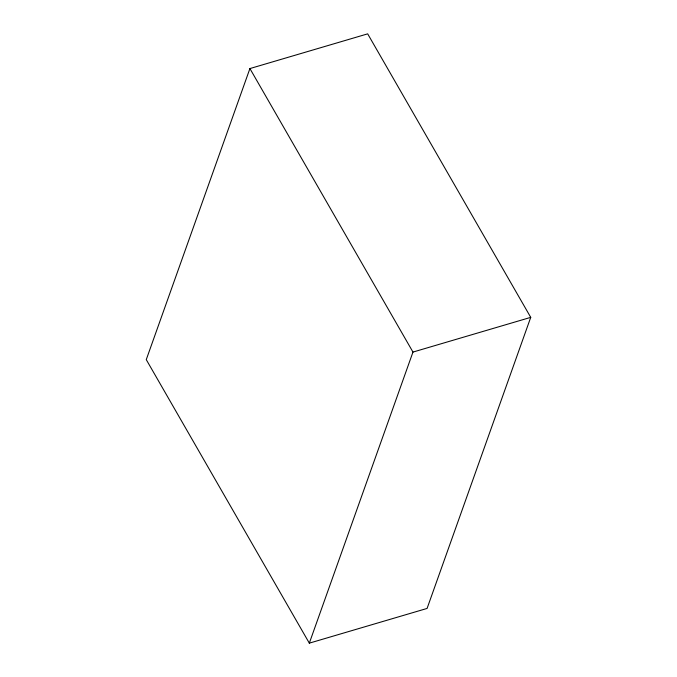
<?xml version="1.0" encoding="UTF-8"?>
<svg xmlns="http://www.w3.org/2000/svg" width="677" height="677" viewBox="0 0 677 677"><rect width="100%" height="100%" fill="white"/><g stroke="black" fill="none" stroke-linecap="round" stroke-linejoin="round"><path stroke-width="1.02" d="M249.915 68.563L146.266 359.639L309.321 643.15L427.085 608.437L530.734 317.361L367.679 33.85L249.915 68.563L412.97 352.074L309.321 643.15M412.97 352.074L530.734 317.361"/></g></svg>
